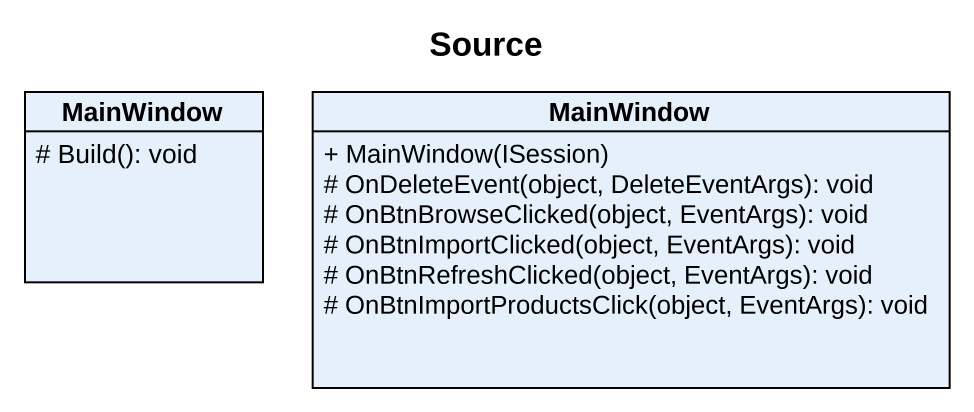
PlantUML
@startuml
title Source
hide circle
hide empty members
skinparam classAttributeIconSize 0
class MainWindow {
  # Build(): void
}
class "MainWindow" as MainWindow_2 {
  + MainWindow(ISession)
  # OnDeleteEvent(object, DeleteEventArgs): void
  # OnBtnBrowseClicked(object, EventArgs): void
  # OnBtnImportClicked(object, EventArgs): void
  # OnBtnRefreshClicked(object, EventArgs): void
  # OnBtnImportProductsClick(object, EventArgs): void
}
@enduml
